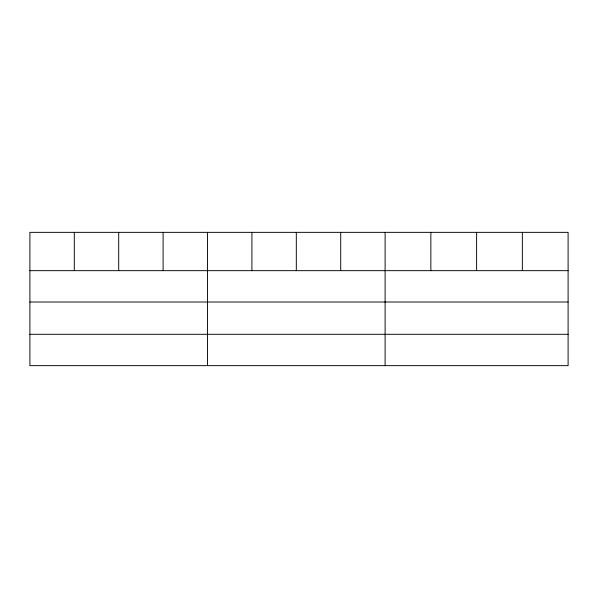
<?xml version="1.0" encoding="UTF-8"?>
<svg xmlns="http://www.w3.org/2000/svg" width="598" height="598" viewBox="0 0 598 598"><rect width="100%" height="100%" fill="white"/><g stroke="black" fill="none" stroke-linecap="round" stroke-linejoin="round"><path stroke-width="0.9" d="M568.1 302.012L568.1 232.353L29.9 232.353L29.9 365.647L568.1 365.647L568.1 302.012L29.9 302.012M29.9 270.662L568.1 270.662M29.9 334.304L568.1 334.304M522.353 232.353L522.353 270.662M476.606 232.353L476.606 270.662M430.859 232.353L430.859 270.662M385.112 232.353L385.112 365.647M340.711 232.353L340.711 270.662M296.309 232.353L296.309 270.662M251.908 232.353L251.908 270.662M207.506 232.353L207.506 365.647M163.105 232.353L163.105 270.662M118.703 232.353L118.703 270.662M74.302 232.353L74.302 270.662"/></g></svg>
